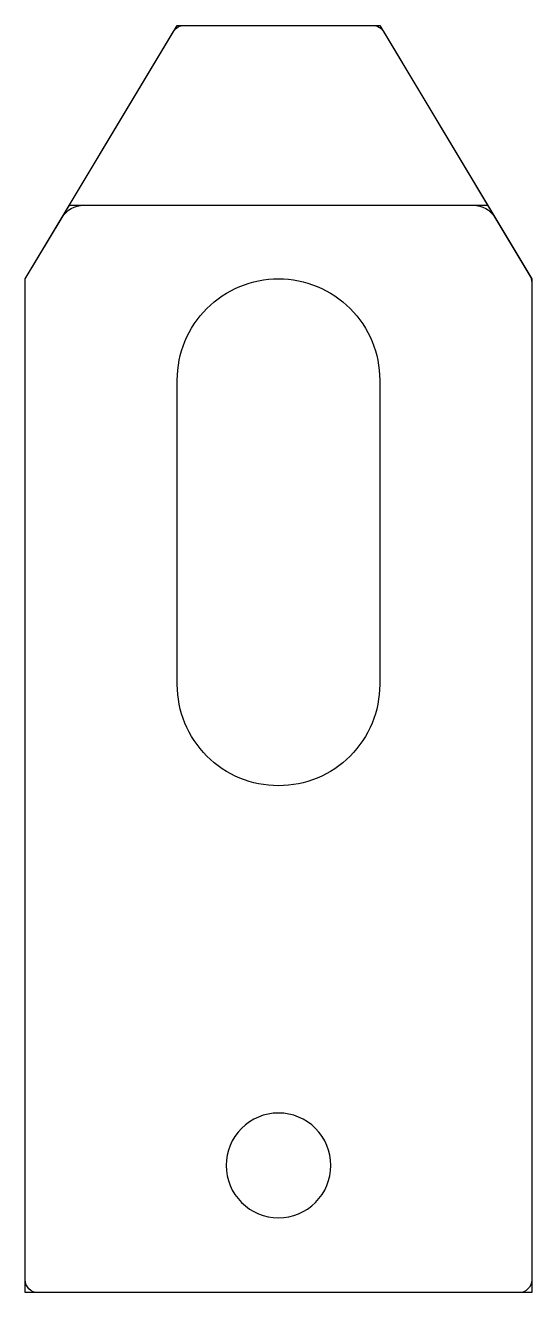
# Model space of a CAD drawing. Extents: x -10 to 10, y -25.7 to 24.3.
import ezdxf

# ---------------------------------------------------------------- set-up
doc = ezdxf.new("R2010")
doc.units = 0
for name, color, linetype in [('FEATURE1', 1, 'CONTINUOUS'), ('FEATURE_2', 231, 'CONTINUOUS'), ('FUSION360', 7, 'CONTINUOUS')]:
    doc.layers.add(name, color=color, linetype=linetype)

msp = doc.modelspace()

# ---------------------------------------------------------------- linework, layer by layer
at = {"layer": 'FEATURE1'}
for points in [[(-10, -25.242), (-10, 14.25), (-4.146, 24.007, -0.264575), (-3.715, 24.25), (3.717, 24.25, -0.264241), (4.146, 24.006), (9.929, 14.369, -0.137772), (10, 14.108), (10, -25.25, -0.414214), (9.5, -25.75), (-9.5, -25.75, -0.419079)], [(-4, 10.25, -0.414214), (0, 14.25, -0.414214), (4, 10.25), (4, -1.75, -0.414214), (0, -5.75, -0.414214), (-4, -1.75)], [(0, -18.663, 0.414214), (-2.067, -20.73, 0.414214), (0, -22.797, 0.414214), (2.067, -20.73, 0.414214)]]:
    msp.add_lwpolyline(points, format="xyb", close=True, dxfattribs=at)
at = {"layer": 'FEATURE_2'}
msp.add_lwpolyline([(-10, -25.242), (-10, 14.25), (-8.551, 16.665, -0.264591), (-7.69, 17.15), (7.694, 17.15, -0.26232), (8.549, 16.668), (9.929, 14.369, -0.137772), (10, 14.108), (10, -25.25, -0.414214), (9.5, -25.75), (-9.5, -25.75, -0.419079)], format="xyb", close=True, dxfattribs=at)
at = {"layer": 'FUSION360'}
for points in [[(10, -25.75), (-10, -25.75), (-10, 14.25), (-4, 24.25), (4, 24.25), (10, 14.25)], [(-10, -25.75), (-10, 14.25), (-8.26, 17.15), (8.26, 17.15), (10, 14.25), (10, -25.75)]]:
    msp.add_lwpolyline(points, close=True, dxfattribs=at)

doc.saveas('drawing.dxf')
